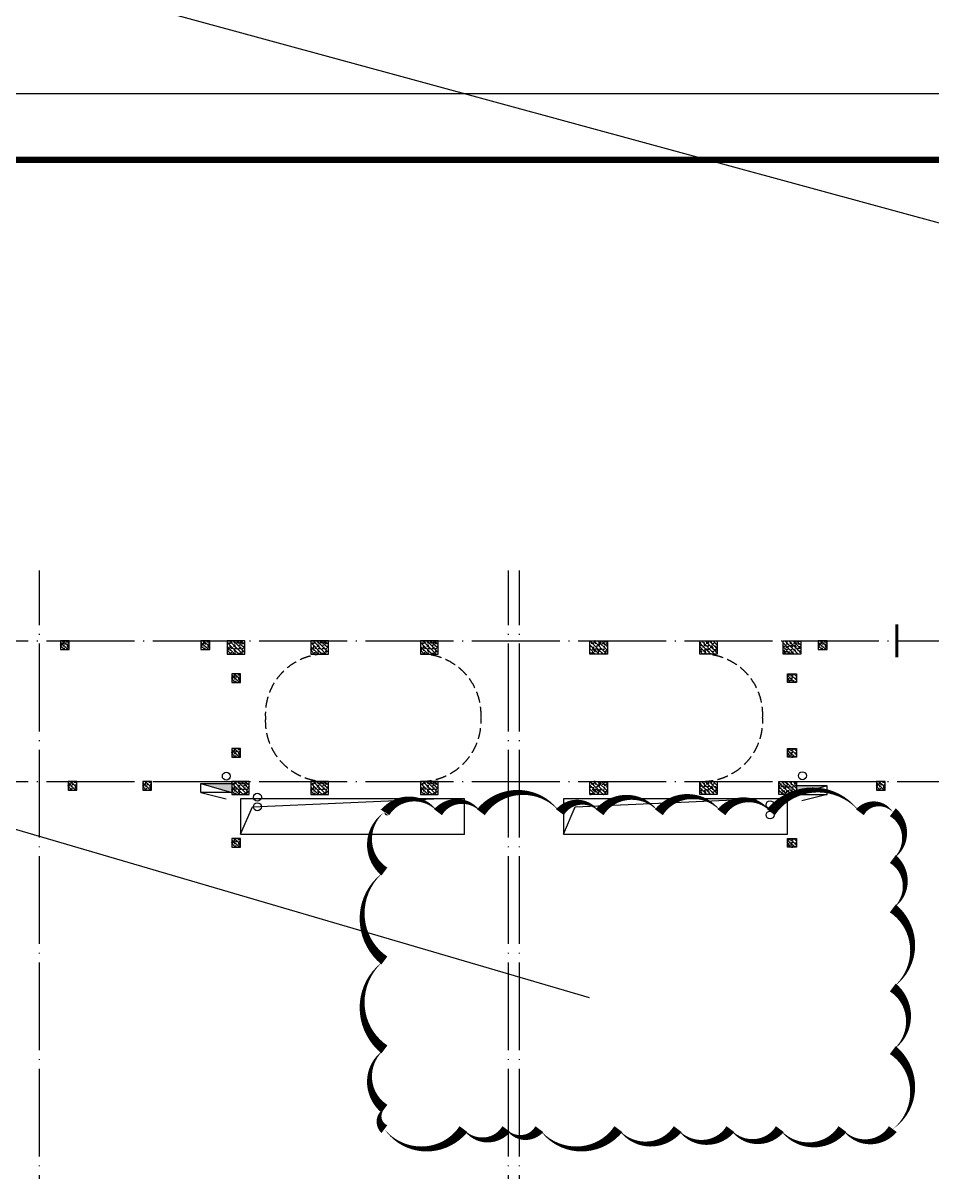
# Model space of a CAD drawing. Extents: x 6843040 to 15500510, y -6507076 to -4940511.
# Drawn here: x 8674268 to 8694955, y -5499394 to -5473236 of the extents above; entities that cross this region are included whole.
import ezdxf

# ---------------------------------------------------------------- set-up
doc = ezdxf.new("R2010")
doc.units = 0
doc.header["$LTSCALE"] = 1000
doc.header["$MEASUREMENT"] = 0
doc.linetypes.add('DASH', pattern=[0.35, 0.25, -0.1])
doc.linetypes.add('DOTE', pattern=[2.42, 2, -0.2, 0.02, -0.2])
for name, color, linetype in [('COLUMN', 10, 'Continuous'), ('DIM_IDEN', 3, 'Continuous'), ('DOTE', 8, 'DOTE'), ('E_LINE_6', 11, 'Continuous'), ('EQUIP_消火栓', 7, 'Continuous'), ('FLOOR', 9, 'Continuous'), ('plan-1', 40, 'Continuous'), ('PUB_HATCH', 8, 'Continuous'), ('PUB_TITLE', 4, 'Continuous'), ('VPIPE-消防', 1, 'Continuous'), ('VPIPE-雨水', 4, 'Continuous'), ('建筑细线', 5, 'Continuous')]:
    doc.layers.add(name, color=color, linetype=linetype)
doc.layers.add('DIM_MODI', color=6, linetype='Continuous', plot=False)
pattern_1 = [(134.999998, (-247391.03, -202031.52), (-44.194175, -44.194172), []), (140, (-247391.03, -202031.52), (15.68804, 179.315045), [18.75, -206.25]), (85, (-247391.03, -202031.52), (-188.048035, -34.68783), [15, -165]), (190.4514, (-247389.72, -202016.58), (-172.35988, 144.62735), [15.93505, -175.28553]), (136.1842, (-247441.03, -202031.52), (41.37976, 266.81026), [28.125, -309.375]), (186.6356, (-247437.58, -202009.28), (-243.52946, 233.66568), [23.90257, -262.92825]), (81.1842, (-247441.03, -202031.52), (-243.52964, 233.6655), [22.5, -247.5]), (111, (-247428.53, -202006.52), (100.65473, 149.22676), [18.75, -206.25]), (56, (-247428.53, -202006.52), (-181.28751, 60.82884), [15, -165]), (161.4514, (-247420.14, -201994.08), (-80.63262, 210.05566), [15.93505, -175.28553]), (127.499998, (-247391.03, -202031.52), (-83.223463, 3.039967), [0, -163, 0, -167.5, 0, -165.625]), (97.499998, (-247391.03, -202031.52), (-98.602926, 65.767388), [0, -95.5, 0, -159.25, 0, -63.125]), (57.499998, (-247391.03, -202087.27), (5.638722, 133.455609), [0, -62.5, 0, -195, 0, -258.75]), (47.499998, (-247391.03, -202112.27), (-25.02624, 145.796543), [0, -81.25, 0, -129.5, 0, -183.75])]
pattern_2 = [(134.999998, (-247391.03, -203731.52), (-44.194175, -44.194172), []), (140, (-247391.03, -203731.52), (15.68804, 179.315045), [18.75, -206.25]), (85, (-247391.03, -203731.52), (-188.048035, -34.68783), [15, -165]), (190.4514, (-247389.72, -203716.58), (-172.35988, 144.62735), [15.93505, -175.28553]), (136.1842, (-247441.03, -203731.52), (41.37976, 266.81026), [28.125, -309.375]), (186.6356, (-247437.58, -203709.28), (-243.52946, 233.66568), [23.90257, -262.92825]), (81.1842, (-247441.03, -203731.52), (-243.52964, 233.6655), [22.5, -247.5]), (111, (-247428.53, -203706.52), (100.65473, 149.22676), [18.75, -206.25]), (56, (-247428.53, -203706.52), (-181.28751, 60.82884), [15, -165]), (161.4514, (-247420.14, -203694.08), (-80.63262, 210.05566), [15.93505, -175.28553]), (127.499998, (-247391.03, -203731.52), (-83.223463, 3.039967), [0, -163, 0, -167.5, 0, -165.625]), (97.499998, (-247391.03, -203731.52), (-98.602926, 65.767388), [0, -95.5, 0, -159.25, 0, -63.125]), (57.499998, (-247391.03, -203787.27), (5.638722, 133.455609), [0, -62.5, 0, -195, 0, -258.75]), (47.499998, (-247391.03, -203812.27), (-25.02624, 145.796543), [0, -81.25, 0, -129.5, 0, -183.75])]
pattern_3 = [(134.999998, (-247391.03, -204581.52), (-44.194175, -44.194172), []), (140, (-247391.03, -204581.52), (15.68804, 179.315045), [18.75, -206.25]), (85, (-247391.03, -204581.52), (-188.048035, -34.68783), [15, -165]), (190.4514, (-247389.72, -204566.58), (-172.35988, 144.62735), [15.93505, -175.28553]), (136.1842, (-247441.03, -204581.52), (41.37976, 266.81026), [28.125, -309.375]), (186.6356, (-247437.58, -204559.28), (-243.52946, 233.66568), [23.90257, -262.92825]), (81.1842, (-247441.03, -204581.52), (-243.52964, 233.6655), [22.5, -247.5]), (111, (-247428.53, -204556.52), (100.65473, 149.22676), [18.75, -206.25]), (56, (-247428.53, -204556.52), (-181.28751, 60.82884), [15, -165]), (161.4514, (-247420.14, -204544.08), (-80.63262, 210.05566), [15.93505, -175.28553]), (127.499998, (-247391.03, -204581.52), (-83.223463, 3.039967), [0, -163, 0, -167.5, 0, -165.625]), (97.499998, (-247391.03, -204581.52), (-98.602926, 65.767388), [0, -95.5, 0, -159.25, 0, -63.125]), (57.499998, (-247391.03, -204637.27), (5.638722, 133.455609), [0, -62.5, 0, -195, 0, -258.75]), (47.499998, (-247391.03, -204662.27), (-25.02624, 145.796543), [0, -81.25, 0, -129.5, 0, -183.75])]
pattern_4 = [(134.999998, (-247491.35, -201381.52), (-44.194175, -44.194172), []), (140, (-247491.35, -201381.52), (15.68804, 179.315045), [18.75, -206.25]), (85, (-247491.35, -201381.52), (-188.048035, -34.68783), [15, -165]), (190.4514, (-247490.04, -201366.58), (-172.35988, 144.62735), [15.93505, -175.28553]), (136.1842, (-247541.35, -201381.52), (41.37976, 266.81026), [28.125, -309.375]), (186.6356, (-247537.9, -201359.28), (-243.52946, 233.66568), [23.90257, -262.92825]), (81.1842, (-247541.35, -201381.52), (-243.52964, 233.6655), [22.5, -247.5]), (111, (-247528.85, -201356.52), (100.65473, 149.22676), [18.75, -206.25]), (56, (-247528.85, -201356.52), (-181.28751, 60.82884), [15, -165]), (161.4514, (-247520.46, -201344.08), (-80.63262, 210.05566), [15.93505, -175.28553]), (127.499998, (-247491.35, -201381.52), (-83.223463, 3.039967), [0, -163, 0, -167.5, 0, -165.625]), (97.499998, (-247491.35, -201381.52), (-98.602926, 65.767388), [0, -95.5, 0, -159.25, 0, -63.125]), (57.499998, (-247491.35, -201437.27), (5.638722, 133.455609), [0, -62.5, 0, -195, 0, -258.75]), (47.499998, (-247491.35, -201462.27), (-25.02624, 145.796543), [0, -81.25, 0, -129.5, 0, -183.75])]
pattern_5 = [(134.999998, (-245591.35, -201381.52), (-44.194175, -44.194172), []), (140, (-245591.35, -201381.52), (15.68804, 179.315045), [18.75, -206.25]), (85, (-245591.35, -201381.52), (-188.048035, -34.68783), [15, -165]), (190.4514, (-245590.04, -201366.58), (-172.35988, 144.62735), [15.93505, -175.28553]), (136.1842, (-245641.35, -201381.52), (41.37976, 266.81026), [28.125, -309.375]), (186.6356, (-245637.9, -201359.28), (-243.52946, 233.66568), [23.90257, -262.92825]), (81.1842, (-245641.35, -201381.52), (-243.52964, 233.6655), [22.5, -247.5]), (111, (-245628.85, -201356.52), (100.65473, 149.22676), [18.75, -206.25]), (56, (-245628.85, -201356.52), (-181.28751, 60.82884), [15, -165]), (161.4514, (-245620.46, -201344.08), (-80.63262, 210.05566), [15.93505, -175.28553]), (127.499998, (-245591.35, -201381.52), (-83.223463, 3.039967), [0, -163, 0, -167.5, 0, -165.625]), (97.499998, (-245591.35, -201381.52), (-98.602926, 65.767388), [0, -95.5, 0, -159.25, 0, -63.125]), (57.499998, (-245591.35, -201437.27), (5.638722, 133.455609), [0, -62.5, 0, -195, 0, -258.75]), (47.499998, (-245591.35, -201462.27), (-25.02624, 145.796543), [0, -81.25, 0, -129.5, 0, -183.75])]
pattern_6 = [(134.999998, (-245591.35, -204581.52), (-44.194175, -44.194172), []), (140, (-245591.35, -204581.52), (15.68804, 179.315045), [18.75, -206.25]), (85, (-245591.35, -204581.52), (-188.048035, -34.68783), [15, -165]), (190.4514, (-245590.04, -204566.58), (-172.35988, 144.62735), [15.93505, -175.28553]), (136.1842, (-245641.35, -204581.52), (41.37976, 266.81026), [28.125, -309.375]), (186.6356, (-245637.9, -204559.28), (-243.52946, 233.66568), [23.90257, -262.92825]), (81.1842, (-245641.35, -204581.52), (-243.52964, 233.6655), [22.5, -247.5]), (111, (-245628.85, -204556.52), (100.65473, 149.22676), [18.75, -206.25]), (56, (-245628.85, -204556.52), (-181.28751, 60.82884), [15, -165]), (161.4514, (-245620.46, -204544.08), (-80.63262, 210.05566), [15.93505, -175.28553]), (127.499998, (-245591.35, -204581.52), (-83.223463, 3.039967), [0, -163, 0, -167.5, 0, -165.625]), (97.499998, (-245591.35, -204581.52), (-98.602926, 65.767388), [0, -95.5, 0, -159.25, 0, -63.125]), (57.499998, (-245591.35, -204637.27), (5.638722, 133.455609), [0, -62.5, 0, -195, 0, -258.75]), (47.499998, (-245591.35, -204662.27), (-25.02624, 145.796543), [0, -81.25, 0, -129.5, 0, -183.75])]
pattern_7 = [(134.999998, (-243091.35, -201381.52), (-44.194175, -44.194172), []), (140, (-243091.35, -201381.52), (15.68804, 179.315045), [18.75, -206.25]), (85, (-243091.35, -201381.52), (-188.048035, -34.68783), [15, -165]), (190.4514, (-243090.04, -201366.58), (-172.35988, 144.62735), [15.93505, -175.28553]), (136.1842, (-243141.35, -201381.52), (41.37976, 266.81026), [28.125, -309.375]), (186.6356, (-243137.9, -201359.28), (-243.52946, 233.66568), [23.90257, -262.92825]), (81.1842, (-243141.35, -201381.52), (-243.52964, 233.6655), [22.5, -247.5]), (111, (-243128.85, -201356.52), (100.65473, 149.22676), [18.75, -206.25]), (56, (-243128.85, -201356.52), (-181.28751, 60.82884), [15, -165]), (161.4514, (-243120.46, -201344.08), (-80.63262, 210.05566), [15.93505, -175.28553]), (127.499998, (-243091.35, -201381.52), (-83.223463, 3.039967), [0, -163, 0, -167.5, 0, -165.625]), (97.499998, (-243091.35, -201381.52), (-98.602926, 65.767388), [0, -95.5, 0, -159.25, 0, -63.125]), (57.499998, (-243091.35, -201437.27), (5.638722, 133.455609), [0, -62.5, 0, -195, 0, -258.75]), (47.499998, (-243091.35, -201462.27), (-25.02624, 145.796543), [0, -81.25, 0, -129.5, 0, -183.75])]
pattern_8 = [(134.999998, (-243091.35, -204581.52), (-44.194175, -44.194172), []), (140, (-243091.35, -204581.52), (15.68804, 179.315045), [18.75, -206.25]), (85, (-243091.35, -204581.52), (-188.048035, -34.68783), [15, -165]), (190.4514, (-243090.04, -204566.58), (-172.35988, 144.62735), [15.93505, -175.28553]), (136.1842, (-243141.35, -204581.52), (41.37976, 266.81026), [28.125, -309.375]), (186.6356, (-243137.9, -204559.28), (-243.52946, 233.66568), [23.90257, -262.92825]), (81.1842, (-243141.35, -204581.52), (-243.52964, 233.6655), [22.5, -247.5]), (111, (-243128.85, -204556.52), (100.65473, 149.22676), [18.75, -206.25]), (56, (-243128.85, -204556.52), (-181.28751, 60.82884), [15, -165]), (161.4514, (-243120.46, -204544.08), (-80.63262, 210.05566), [15.93505, -175.28553]), (127.499998, (-243091.35, -204581.52), (-83.223463, 3.039967), [0, -163, 0, -167.5, 0, -165.625]), (97.499998, (-243091.35, -204581.52), (-98.602926, 65.767388), [0, -95.5, 0, -159.25, 0, -63.125]), (57.499998, (-243091.35, -204637.27), (5.638722, 133.455609), [0, -62.5, 0, -195, 0, -258.75]), (47.499998, (-243091.35, -204662.27), (-25.02624, 145.796543), [0, -81.25, 0, -129.5, 0, -183.75])]

# ---------------------------------------------------------------- blocks, each defined once
blk = doc.blocks.new('二层墙剖切符号')
at = {"layer": 'DIM_IDEN', "const_width": 75}
blk.add_lwpolyline([(7722709, -5487675), (7722709, -5486925)], dxfattribs=at)
blk = doc.blocks.new('5层构造柱0911')
at = {"layer": 'PUB_HATCH'}
h = blk.add_hatch(dxfattribs=at)
h.set_pattern_fill('钢筋混凝土', color=256, scale=25, angle=90, style=0)
h.set_pattern_definition([(134.999998, (-251291.35, -201281.526), (-44.194175, -44.194172), []), (140, (-251291.35, -201281.53), (15.68804, 179.315045), [18.75, -206.25]), (85, (-251291.35, -201281.53), (-188.048035, -34.68783), [15, -165]), (190.4514, (-251290.04, -201266.58), (-172.35988, 144.62735), [15.93505, -175.28553]), (136.1842, (-251341.35, -201281.53), (41.37976, 266.81026), [28.125, -309.375]), (186.6356, (-251337.9, -201259.3), (-243.52946, 233.66568), [23.90257, -262.92825]), (81.1842, (-251341.35, -201281.53), (-243.52964, 233.6655), [22.5, -247.5]), (111, (-251328.85, -201256.53), (100.65473, 149.22676), [18.75, -206.25]), (56, (-251328.85, -201256.53), (-181.28751, 60.82884), [15, -165]), (161.4514, (-251320.46, -201244.09), (-80.63262, 210.05566), [15.93505, -175.28553]), (127.499998, (-251291.35, -201281.526), (-83.223463, 3.039967), [0, -163, 0, -167.5, 0, -165.625]), (97.499998, (-251291.35, -201281.53), (-98.602926, 65.767388), [0, -95.5, 0, -159.25, 0, -63.125]), (57.499998, (-251291.35, -201337.276), (5.638722, 133.455609), [0, -62.5, 0, -195, 0, -258.75]), (47.499998, (-251291.35, -201362.28), (-25.02624, 145.796543), [0, -81.25, 0, -129.5, 0, -183.75])])
edge = h.paths.add_edge_path()
edge.add_line((55125, 66200), (54925, 66200))
edge.add_line((55125, 66200), (55125, 66400))
edge.add_line((55125, 66400), (54925, 66400))
edge.add_line((54925, 66400), (54925, 66200))
h = blk.add_hatch(dxfattribs=at)
h.set_pattern_fill('钢筋混凝土', color=256, scale=25, angle=90, style=0)
h.set_pattern_definition([(134.999998, (-248091.35, -201281.526), (-44.194175, -44.194172), []), (140, (-248091.35, -201281.53), (15.68804, 179.315045), [18.75, -206.25]), (85, (-248091.35, -201281.53), (-188.048035, -34.68783), [15, -165]), (190.4514, (-248090.04, -201266.58), (-172.35988, 144.62735), [15.93505, -175.28553]), (136.1842, (-248141.35, -201281.53), (41.37976, 266.81026), [28.125, -309.375]), (186.6356, (-248137.9, -201259.3), (-243.52946, 233.66568), [23.90257, -262.92825]), (81.1842, (-248141.35, -201281.53), (-243.52964, 233.6655), [22.5, -247.5]), (111, (-248128.85, -201256.53), (100.65473, 149.22676), [18.75, -206.25]), (56, (-248128.85, -201256.53), (-181.28751, 60.82884), [15, -165]), (161.4514, (-248120.46, -201244.09), (-80.63262, 210.05566), [15.93505, -175.28553]), (127.499998, (-248091.35, -201281.526), (-83.223463, 3.039967), [0, -163, 0, -167.5, 0, -165.625]), (97.499998, (-248091.35, -201281.53), (-98.602926, 65.767388), [0, -95.5, 0, -159.25, 0, -63.125]), (57.499998, (-248091.35, -201337.276), (5.638722, 133.455609), [0, -62.5, 0, -195, 0, -258.75]), (47.499998, (-248091.35, -201362.28), (-25.02624, 145.796543), [0, -81.25, 0, -129.5, 0, -183.75])])
edge = h.paths.add_edge_path()
edge.add_line((58325, 66200), (58125, 66200))
edge.add_line((58325, 66200), (58325, 66400))
edge.add_line((58325, 66400), (58125, 66400))
edge.add_line((58125, 66400), (58125, 66200))
h = blk.add_hatch(dxfattribs=at)
h.set_pattern_fill('钢筋混凝土', color=256, scale=25, angle=90, style=0)
h.set_pattern_definition(pattern_4)
edge = h.paths.add_edge_path()
edge.add_line((59125, 66100), (58725, 66100))
edge.add_line((59125, 66100), (59125, 66400))
edge.add_line((59125, 66400), (58725, 66400))
edge.add_line((58725, 66400), (58725, 66100))
h = blk.add_hatch(dxfattribs=at)
h.set_pattern_fill('钢筋混凝土', color=256, scale=25, angle=90, style=0)
h.set_pattern_definition(pattern_5)
edge = h.paths.add_edge_path()
edge.add_line((61025, 66100), (60625, 66100))
edge.add_line((61025, 66100), (61025, 66400))
edge.add_line((61025, 66400), (60625, 66400))
edge.add_line((60625, 66400), (60625, 66100))
h = blk.add_hatch(dxfattribs=at)
h.set_pattern_fill('钢筋混凝土', color=256, scale=25, angle=90, style=0)
h.set_pattern_definition(pattern_7)
edge = h.paths.add_edge_path()
edge.add_line((63525, 66100), (63125, 66100))
edge.add_line((63525, 66100), (63525, 66400))
edge.add_line((63525, 66400), (63125, 66400))
edge.add_line((63125, 66400), (63125, 66100))
h = blk.add_hatch(dxfattribs=at)
h.set_pattern_fill('钢筋混凝土', color=256, scale=25, angle=90, style=0)
h.set_pattern_definition(pattern_7)
edge = h.paths.add_edge_path()
edge.add_line((66975, 66100), (67375, 66100))
edge.add_line((66975, 66100), (66975, 66400))
edge.add_line((66975, 66400), (67375, 66400))
edge.add_line((67375, 66400), (67375, 66100))
h = blk.add_hatch(dxfattribs=at)
h.set_pattern_fill('钢筋混凝土', color=256, scale=25, angle=90, style=0)
h.set_pattern_definition(pattern_5)
edge = h.paths.add_edge_path()
edge.add_line((69475, 66100), (69875, 66100))
edge.add_line((69475, 66100), (69475, 66400))
edge.add_line((69475, 66400), (69875, 66400))
edge.add_line((69875, 66400), (69875, 66100))
h = blk.add_hatch(dxfattribs=at)
h.set_pattern_fill('钢筋混凝土', color=256, scale=25, angle=90, style=0)
h.set_pattern_definition(pattern_4)
edge = h.paths.add_edge_path()
edge.add_line((71375, 66100), (71775, 66100))
edge.add_line((71375, 66100), (71375, 66400))
edge.add_line((71375, 66400), (71775, 66400))
edge.add_line((71775, 66400), (71775, 66100))
h = blk.add_hatch(dxfattribs=at)
h.set_pattern_fill('钢筋混凝土', color=256, scale=25, angle=90, style=0)
h.set_pattern_definition([(134.999998, (-234041.35, -201281.526), (-44.194175, -44.194172), []), (140, (-234041.35, -201281.53), (15.68804, 179.315045), [18.75, -206.25]), (85, (-234041.35, -201281.53), (-188.048035, -34.68783), [15, -165]), (190.4514, (-234040.04, -201266.58), (-172.35988, 144.62735), [15.93505, -175.28553]), (136.1842, (-234091.35, -201281.53), (41.37976, 266.81026), [28.125, -309.375]), (186.6356, (-234087.9, -201259.3), (-243.52946, 233.66568), [23.90257, -262.92825]), (81.1842, (-234091.35, -201281.53), (-243.52964, 233.6655), [22.5, -247.5]), (111, (-234078.85, -201256.53), (100.65473, 149.22676), [18.75, -206.25]), (56, (-234078.85, -201256.53), (-181.28751, 60.82884), [15, -165]), (161.4514, (-234070.46, -201244.09), (-80.63262, 210.05566), [15.93505, -175.28553]), (127.499998, (-234041.35, -201281.526), (-83.223463, 3.039967), [0, -163, 0, -167.5, 0, -165.625]), (97.499998, (-234041.35, -201281.53), (-98.602926, 65.767388), [0, -95.5, 0, -159.25, 0, -63.125]), (57.499998, (-234041.35, -201337.276), (5.638722, 133.455609), [0, -62.5, 0, -195, 0, -258.75]), (47.499998, (-234041.35, -201362.28), (-25.02624, 145.796543), [0, -81.25, 0, -129.5, 0, -183.75])])
edge = h.paths.add_edge_path()
edge.add_line((72375, 66200), (72175, 66200))
edge.add_line((72375, 66200), (72375, 66400))
edge.add_line((72375, 66400), (72175, 66400))
edge.add_line((72175, 66400), (72175, 66200))
h = blk.add_hatch(dxfattribs=at)
h.set_pattern_fill('钢筋混凝土', color=256, scale=25, angle=90, style=0)
h.set_pattern_definition(pattern_1)
edge = h.paths.add_edge_path()
edge.add_line((59025, 65450), (58825, 65450))
edge.add_line((59025, 65450), (59025, 65650))
edge.add_line((59025, 65650), (58825, 65650))
edge.add_line((58825, 65650), (58825, 65450))
h = blk.add_hatch(dxfattribs=at)
h.set_pattern_fill('钢筋混凝土', color=256, scale=25, angle=90, style=0)
h.set_pattern_definition(pattern_1)
edge = h.paths.add_edge_path()
edge.add_line((71475, 65450), (71675, 65450))
edge.add_line((71475, 65450), (71475, 65650))
edge.add_line((71475, 65650), (71675, 65650))
edge.add_line((71675, 65650), (71675, 65450))
h = blk.add_hatch(dxfattribs=at)
h.set_pattern_fill('钢筋混凝土', color=256, scale=25, angle=90, style=0)
h.set_pattern_definition(pattern_2)
edge = h.paths.add_edge_path()
edge.add_line((59025, 63750), (58825, 63750))
edge.add_line((59025, 63750), (59025, 63950))
edge.add_line((59025, 63950), (58825, 63950))
edge.add_line((58825, 63950), (58825, 63750))
h = blk.add_hatch(dxfattribs=at)
h.set_pattern_fill('钢筋混凝土', color=256, scale=25, angle=90, style=0)
h.set_pattern_definition(pattern_2)
edge = h.paths.add_edge_path()
edge.add_line((71475, 63750), (71675, 63750))
edge.add_line((71475, 63750), (71475, 63950))
edge.add_line((71475, 63950), (71675, 63950))
edge.add_line((71675, 63950), (71675, 63750))
h = blk.add_hatch(dxfattribs=at)
h.set_pattern_fill('钢筋混凝土', color=256, scale=25, angle=90, style=0)
h.set_pattern_definition([(134.999998, (-251116.34, -204481.52), (-44.194175, -44.194172), []), (140, (-251116.34, -204481.52), (15.68804, 179.315045), [18.75, -206.25]), (85, (-251116.34, -204481.52), (-188.048035, -34.68783), [15, -165]), (190.4514, (-251115.03, -204466.58), (-172.35988, 144.62735), [15.93505, -175.28553]), (136.1842, (-251166.34, -204481.52), (41.37976, 266.81026), [28.125, -309.375]), (186.6356, (-251162.9, -204459.28), (-243.52946, 233.66568), [23.90257, -262.92825]), (81.1842, (-251166.34, -204481.52), (-243.52964, 233.6655), [22.5, -247.5]), (111, (-251153.84, -204456.52), (100.65473, 149.22676), [18.75, -206.25]), (56, (-251153.84, -204456.52), (-181.28751, 60.82884), [15, -165]), (161.4514, (-251145.45, -204444.08), (-80.63262, 210.05566), [15.93505, -175.28553]), (127.499998, (-251116.34, -204481.52), (-83.223463, 3.039967), [0, -163, 0, -167.5, 0, -165.625]), (97.499998, (-251116.34, -204481.52), (-98.602926, 65.767388), [0, -95.5, 0, -159.25, 0, -63.125]), (57.499998, (-251116.34, -204537.27), (5.638722, 133.455609), [0, -62.5, 0, -195, 0, -258.75]), (47.499998, (-251116.34, -204562.27), (-25.02624, 145.796543), [0, -81.25, 0, -129.5, 0, -183.75])])
edge = h.paths.add_edge_path()
edge.add_line((55300, 63000), (55100, 63000))
edge.add_line((55300, 63000), (55300, 63200))
edge.add_line((55300, 63200), (55100, 63200))
edge.add_line((55100, 63200), (55100, 63000))
h = blk.add_hatch(dxfattribs=at)
h.set_pattern_fill('钢筋混凝土', color=256, scale=25, angle=90, style=0)
h.set_pattern_definition([(134.999998, (-249416.346, -204481.52), (-44.194175, -44.194172), []), (140, (-249416.35, -204481.52), (15.68804, 179.315045), [18.75, -206.25]), (85, (-249416.35, -204481.52), (-188.048035, -34.68783), [15, -165]), (190.4514, (-249415.04, -204466.58), (-172.35988, 144.62735), [15.93505, -175.28553]), (136.1842, (-249466.35, -204481.52), (41.37976, 266.81026), [28.125, -309.375]), (186.6356, (-249462.9, -204459.28), (-243.52946, 233.66568), [23.90257, -262.92825]), (81.1842, (-249466.35, -204481.52), (-243.52964, 233.6655), [22.5, -247.5]), (111, (-249453.85, -204456.52), (100.65473, 149.22676), [18.75, -206.25]), (56, (-249453.85, -204456.52), (-181.28751, 60.82884), [15, -165]), (161.4514, (-249445.46, -204444.08), (-80.63262, 210.05566), [15.93505, -175.28553]), (127.499998, (-249416.346, -204481.52), (-83.223463, 3.039967), [0, -163, 0, -167.5, 0, -165.625]), (97.499998, (-249416.35, -204481.52), (-98.602926, 65.767388), [0, -95.5, 0, -159.25, 0, -63.125]), (57.499998, (-249416.346, -204537.27), (5.638722, 133.455609), [0, -62.5, 0, -195, 0, -258.75]), (47.499998, (-249416.35, -204562.27), (-25.02624, 145.796543), [0, -81.25, 0, -129.5, 0, -183.75])])
edge = h.paths.add_edge_path()
edge.add_line((57000, 63000), (56800, 63000))
edge.add_line((57000, 63000), (57000, 63200))
edge.add_line((57000, 63200), (56800, 63200))
edge.add_line((56800, 63200), (56800, 63000))
h = blk.add_hatch(dxfattribs=at)
h.set_pattern_fill('钢筋混凝土', color=256, scale=25, angle=90, style=0)
h.set_pattern_definition(pattern_3)
edge = h.paths.add_edge_path()
edge.add_line((59225, 62900), (58825, 62900))
edge.add_line((59225, 62900), (59225, 63200))
edge.add_line((59225, 63200), (58825, 63200))
edge.add_line((58825, 63200), (58825, 62900))
h = blk.add_hatch(dxfattribs=at)
h.set_pattern_fill('钢筋混凝土', color=256, scale=25, angle=90, style=0)
h.set_pattern_definition(pattern_6)
edge = h.paths.add_edge_path()
edge.add_line((61025, 62900), (60625, 62900))
edge.add_line((61025, 62900), (61025, 63200))
edge.add_line((61025, 63200), (60625, 63200))
edge.add_line((60625, 63200), (60625, 62900))
h = blk.add_hatch(dxfattribs=at)
h.set_pattern_fill('钢筋混凝土', color=256, scale=25, angle=90, style=0)
h.set_pattern_definition(pattern_8)
edge = h.paths.add_edge_path()
edge.add_line((63525, 62900), (63125, 62900))
edge.add_line((63525, 62900), (63525, 63200))
edge.add_line((63525, 63200), (63125, 63200))
edge.add_line((63125, 63200), (63125, 62900))
h = blk.add_hatch(dxfattribs=at)
h.set_pattern_fill('钢筋混凝土', color=256, scale=25, angle=90, style=0)
h.set_pattern_definition(pattern_8)
edge = h.paths.add_edge_path()
edge.add_line((66975, 62900), (67375, 62900))
edge.add_line((66975, 62900), (66975, 63200))
edge.add_line((66975, 63200), (67375, 63200))
edge.add_line((67375, 63200), (67375, 62900))
h = blk.add_hatch(dxfattribs=at)
h.set_pattern_fill('钢筋混凝土', color=256, scale=25, angle=90, style=0)
h.set_pattern_definition(pattern_6)
edge = h.paths.add_edge_path()
edge.add_line((69475, 62900), (69875, 62900))
edge.add_line((69475, 62900), (69475, 63200))
edge.add_line((69475, 63200), (69875, 63200))
edge.add_line((69875, 63200), (69875, 62900))
h = blk.add_hatch(dxfattribs=at)
h.set_pattern_fill('钢筋混凝土', color=256, scale=25, angle=90, style=0)
h.set_pattern_definition(pattern_3)
edge = h.paths.add_edge_path()
edge.add_line((71275, 62900), (71675, 62900))
edge.add_line((71275, 62900), (71275, 63200))
edge.add_line((71275, 63200), (71675, 63200))
edge.add_line((71675, 63200), (71675, 62900))
h = blk.add_hatch(dxfattribs=at)
h.set_pattern_fill('钢筋混凝土', color=256, scale=25, angle=90, style=0)
h.set_pattern_definition([(134.999998, (-232716.35, -204481.526), (-44.194175, -44.194172), []), (140, (-232716.35, -204481.53), (15.68804, 179.315045), [18.75, -206.25]), (85, (-232716.35, -204481.53), (-188.048035, -34.68783), [15, -165]), (190.4514, (-232715.04, -204466.58), (-172.35988, 144.62735), [15.93505, -175.28553]), (136.1842, (-232766.35, -204481.53), (41.37976, 266.81026), [28.125, -309.375]), (186.6356, (-232762.9, -204459.3), (-243.52946, 233.66568), [23.90257, -262.92825]), (81.1842, (-232766.35, -204481.53), (-243.52964, 233.6655), [22.5, -247.5]), (111, (-232753.85, -204456.53), (100.65473, 149.22676), [18.75, -206.25]), (56, (-232753.85, -204456.53), (-181.28751, 60.82884), [15, -165]), (161.4514, (-232745.46, -204444.09), (-80.63262, 210.05566), [15.93505, -175.28553]), (127.499998, (-232716.35, -204481.526), (-83.223463, 3.039967), [0, -163, 0, -167.5, 0, -165.625]), (97.499998, (-232716.35, -204481.53), (-98.602926, 65.767388), [0, -95.5, 0, -159.25, 0, -63.125]), (57.499998, (-232716.35, -204537.276), (5.638722, 133.455609), [0, -62.5, 0, -195, 0, -258.75]), (47.499998, (-232716.35, -204562.28), (-25.02624, 145.796543), [0, -81.25, 0, -129.5, 0, -183.75])])
edge = h.paths.add_edge_path()
edge.add_line((73700, 63000), (73500, 63000))
edge.add_line((73700, 63000), (73700, 63200))
edge.add_line((73700, 63200), (73500, 63200))
edge.add_line((73500, 63200), (73500, 63000))
h = blk.add_hatch(dxfattribs=at)
h.set_pattern_fill('钢筋混凝土', color=256, scale=25, angle=90, style=0)
h.set_pattern_definition([(134.999998, (-247391.02, -205781.52), (-44.194175, -44.194172), []), (140, (-247391.02, -205781.52), (15.68804, 179.315045), [18.75, -206.25]), (85, (-247391.02, -205781.52), (-188.048035, -34.68783), [15, -165]), (190.4514, (-247389.72, -205766.57), (-172.35988, 144.62735), [15.93505, -175.28553]), (136.1842, (-247441.02, -205781.52), (41.37976, 266.81026), [28.125, -309.375]), (186.6356, (-247437.57, -205759.28), (-243.52946, 233.66568), [23.90257, -262.92825]), (81.1842, (-247441.02, -205781.52), (-243.52964, 233.6655), [22.5, -247.5]), (111, (-247428.52, -205756.52), (100.65473, 149.22676), [18.75, -206.25]), (56, (-247428.52, -205756.52), (-181.28751, 60.82884), [15, -165]), (161.4514, (-247420.13, -205744.08), (-80.63262, 210.05566), [15.93505, -175.28553]), (127.499998, (-247391.02, -205781.52), (-83.223463, 3.039967), [0, -163, 0, -167.5, 0, -165.625]), (97.499998, (-247391.02, -205781.52), (-98.602926, 65.767388), [0, -95.5, 0, -159.25, 0, -63.125]), (57.499998, (-247391.02, -205837.27), (5.638722, 133.455609), [0, -62.5, 0, -195, 0, -258.75]), (47.499998, (-247391.02, -205862.27), (-25.02624, 145.796543), [0, -81.25, 0, -129.5, 0, -183.75])])
edge = h.paths.add_edge_path()
edge.add_line((59025, 61700), (58825, 61700))
edge.add_line((59025, 61700), (59025, 61900))
edge.add_line((59025, 61900), (58825, 61900))
edge.add_line((58825, 61900), (58825, 61700))
h = blk.add_hatch(dxfattribs=at)
h.set_pattern_fill('钢筋混凝土', color=256, scale=25, angle=90, style=0)
h.set_pattern_definition([(134.999998, (-247390.7, -205781.52), (-44.194175, -44.194172), []), (140, (-247390.7, -205781.52), (15.68804, 179.315045), [18.75, -206.25]), (85, (-247390.7, -205781.52), (-188.048035, -34.68783), [15, -165]), (190.4514, (-247389.4, -205766.57), (-172.35988, 144.62735), [15.93505, -175.28553]), (136.1842, (-247440.7, -205781.52), (41.37976, 266.81026), [28.125, -309.375]), (186.6356, (-247437.25, -205759.28), (-243.52946, 233.66568), [23.90257, -262.92825]), (81.1842, (-247440.7, -205781.52), (-243.52964, 233.6655), [22.5, -247.5]), (111, (-247428.2, -205756.52), (100.65473, 149.22676), [18.75, -206.25]), (56, (-247428.2, -205756.52), (-181.28751, 60.82884), [15, -165]), (161.4514, (-247419.81, -205744.08), (-80.63262, 210.05566), [15.93505, -175.28553]), (127.499998, (-247390.7, -205781.52), (-83.223463, 3.039967), [0, -163, 0, -167.5, 0, -165.625]), (97.499998, (-247390.7, -205781.52), (-98.602926, 65.767388), [0, -95.5, 0, -159.25, 0, -63.125]), (57.499998, (-247390.7, -205837.27), (5.638722, 133.455609), [0, -62.5, 0, -195, 0, -258.75]), (47.499998, (-247390.7, -205862.27), (-25.02624, 145.796543), [0, -81.25, 0, -129.5, 0, -183.75])])
edge = h.paths.add_edge_path()
edge.add_line((71475, 61700), (71675, 61700))
edge.add_line((71475, 61700), (71475, 61900))
edge.add_line((71475, 61900), (71675, 61900))
edge.add_line((71675, 61900), (71675, 61700))
at = {"layer": 'COLUMN'}
for points in [[(54925, 66200), (55125, 66200), (55125, 66400), (54925, 66400)], [(58125, 66200), (58325, 66200), (58325, 66400), (58125, 66400)], [(58725, 66100), (59125, 66100), (59125, 66400), (58725, 66400)], [(60625, 66100), (61025, 66100), (61025, 66400), (60625, 66400)], [(63125, 66100), (63525, 66100), (63525, 66400), (63125, 66400)], [(67375, 66100), (66975, 66100), (66975, 66400), (67375, 66400)], [(69875, 66100), (69475, 66100), (69475, 66400), (69875, 66400)], [(71775, 66100), (71375, 66100), (71375, 66400), (71775, 66400)], [(72175, 66200), (72375, 66200), (72375, 66400), (72175, 66400)], [(58825, 65450), (59025, 65450), (59025, 65650), (58825, 65650)], [(71675, 65450), (71475, 65450), (71475, 65650), (71675, 65650)], [(58825, 63750), (59025, 63750), (59025, 63950), (58825, 63950)], [(71675, 63750), (71475, 63750), (71475, 63950), (71675, 63950)], [(55100, 63000), (55300, 63000), (55300, 63200), (55100, 63200)], [(56800, 63000), (57000, 63000), (57000, 63200), (56800, 63200)], [(58825, 62900), (59225, 62900), (59225, 63200), (58825, 63200)], [(60625, 62900), (61025, 62900), (61025, 63200), (60625, 63200)], [(63125, 62900), (63525, 62900), (63525, 63200), (63125, 63200)], [(67375, 62900), (66975, 62900), (66975, 63200), (67375, 63200)], [(69875, 62900), (69475, 62900), (69475, 63200), (69875, 63200)], [(71675, 62900), (71275, 62900), (71275, 63200), (71675, 63200)], [(73500, 63000), (73700, 63000), (73700, 63200), (73500, 63200)], [(58825, 61700), (59025, 61700), (59025, 61900), (58825, 61900)], [(71675, 61700), (71475, 61700), (71475, 61900), (71675, 61900)]]:
    blk.add_lwpolyline(points, close=True, dxfattribs=at)
blk = doc.blocks.new('$TWTSYS$00000508')
for p, q in [((-0.5, 0.5), (0.324, 1.224)), ((-0.5, 0.5), (-0.5, -0.5)), ((-0.5, -0.5), (0.5, 0.5)), ((0.5, 0.5), (-0.5, 0.5)), ((0.5, -0.5), (0.5, 0.5)), ((-0.5, -0.5), (0.5, -0.5))]:
    blk.add_line(p, q)
blk.add_solid([(0.5, -0.5), (0.5, 0.5), (-0.5, -0.5)])
blk = doc.blocks.new('五层排水消防0922')
at = {"layer": 'VPIPE-消防'}
for centre in [(8678895, -5490383), (8692007, -5490372)]:
    blk.add_circle(centre, 90, dxfattribs=at)
at = {"layer": 'VPIPE-雨水'}
for centre in [(8679603, -5490860), (8679603, -5491079), (8691271, -5491034), (8691271, -5491266)]:
    blk.add_circle(centre, 90, dxfattribs=at)
at = {"layer": 'EQUIP_消火栓', "yscale": 200, "zscale": 700, "rotation": 179.9999949910436}
for p, xscale in [((8678668, -5490652), -700), ((8692218, -5490702), 700)]:
    blk.add_blockref('$TWTSYS$00000508', p, dxfattribs=dict(at, xscale=xscale))

msp = doc.modelspace()

# ---------------------------------------------------------------- linework, layer by layer
at = {"layer": 'DIM_MODI'}
for points in [[(8939657.2, -5544505.8), (7717926.7, -5211216.4), (7913635.5, -5544303.4)], [(8687163.4, -5495427.7), (7717926.7, -5211216.4), (8434182.2, -5495427.7)]]:
    msp.add_lwpolyline(points, dxfattribs=at)
msp.add_lwpolyline([(8682493.4, -5491203.5, 0, 225, 0.5), (8682493.4, -5492553.5, 0, 225, 0.5), (8682493.4, -5494578.5, 0, 225, 0.5), (8682493.4, -5496603.5, 0, 225, 0.5), (8682493.4, -5497953.5, 0, 225, 0.5), (8682493.4, -5498417.9, 0, 225, 0.5), (8684293.4, -5498417.9, 0, 225, 0.5), (8685268.4, -5498417.9, 0, 225, 0.5), (8686018.4, -5498417.9, 0, 225, 0.5), (8687818.4, -5498417.9, 0, 225, 0.5), (8689168.4, -5498417.9, 0, 225, 0.5), (8690368.4, -5498417.9, 0, 225, 0.5), (8691493.4, -5498417.9, 0, 225, 0.5), (8692918.4, -5498417.9, 0, 225, 0.5), (8694063.2, -5498417.9, 0, 225, 0.5), (8694063.2, -5496617.9, 0, 225, 0.5), (8694063.2, -5495192.9, 0, 225, 0.5), (8694063.2, -5493392.9, 0, 225, 0.5), (8694063.2, -5492267.9, 0, 225, 0.5), (8694063.2, -5491203.5, 0, 225, 0.5), (8693313.2, -5491203.5, 0, 225, 0.5), (8691288.2, -5491203.5, 0, 225, 0.5), (8690163.2, -5491203.5, 0, 225, 0.5), (8688738.2, -5491203.5, 0, 225, 0.5), (8687388.2, -5491203.5, 0, 225, 0.5), (8686488.2, -5491203.5, 0, 225, 0.5), (8684688.2, -5491203.5, 0, 225, 0.5), (8683713.2, -5491203.5, 0, 225, 0.5), (8682513.2, -5491203.5, 0, 225, 0.5)], format="xyseb", close=True, dxfattribs=at)
at = {"layer": 'DOTE'}
for p, q in [((8674642.9, -5554702), (8674642.9, -5485702.5)), ((8685317.9, -5554702), (8685317.9, -5485702.5)), ((8685567.9, -5554702), (8685567.9, -5485702.5)), ((8619142.9, -5487302), (8751242.9, -5487302)), ((8619142.9, -5490502), (8751242.9, -5490502))]:
    msp.add_line(p, q, dxfattribs=at)
at = {"layer": 'E_LINE_6'}
for points in [[(8679218.2, -5491702), (8684317.9, -5491702), (8684317.9, -5490902), (8679218.2, -5490902), (8679218.2, -5491702), (8679488.4, -5491076.7), (8683618.3, -5490902)], [(8686567.9, -5491702), (8691667.9, -5491702), (8691667.9, -5490902), (8686567.9, -5490902), (8686567.9, -5491702), (8686838.1, -5491076.7), (8690967.9, -5490902)]]:
    msp.add_lwpolyline(points, dxfattribs=at)
at = {"layer": 'FLOOR', "linetype": 'DASH'}
for points in [[(8681157.9, -5487602, 0.4302893), (8679785, -5489052, 0.4302893), (8681157.9, -5490502)], [(8683317.9, -5487602.2, -0.4302893), (8684690.9, -5489052.2, -0.4302893), (8683317.9, -5490502.2)], [(8689727.9, -5487602, -0.4302893), (8691100.9, -5489052, -0.4302893), (8689727.9, -5490502)]]:
    msp.add_lwpolyline(points, format="xyb", dxfattribs=at)
at = {"layer": 'PUB_TITLE'}
msp.add_lwpolyline([(8597898.3, -5601001.4), (8776248.3, -5601001.4), (8776248.3, -5474851.4), (8597898.3, -5474851.4)], close=True, dxfattribs=at)
at = {"layer": 'PUB_TITLE', "const_width": 150}
msp.add_lwpolyline([(8601648.3, -5599501.4), (8774748.3, -5599501.4), (8774748.3, -5476351.4), (8601648.3, -5476351.4)], close=True, dxfattribs=at)

# ---------------------------------------------------------------- block references
at = {"layer": 'plan-1'}
for name, p in [('二层墙剖切符号', (971445.5, 0)), ('五层排水消防0922', (0, 0))]:
    msp.add_blockref(name, p, dxfattribs=at)
at = {"layer": '建筑细线'}
msp.add_blockref('5层构造柱0911', (8620192.9, -5553702), dxfattribs=at)

doc.saveas('drawing.dxf')
